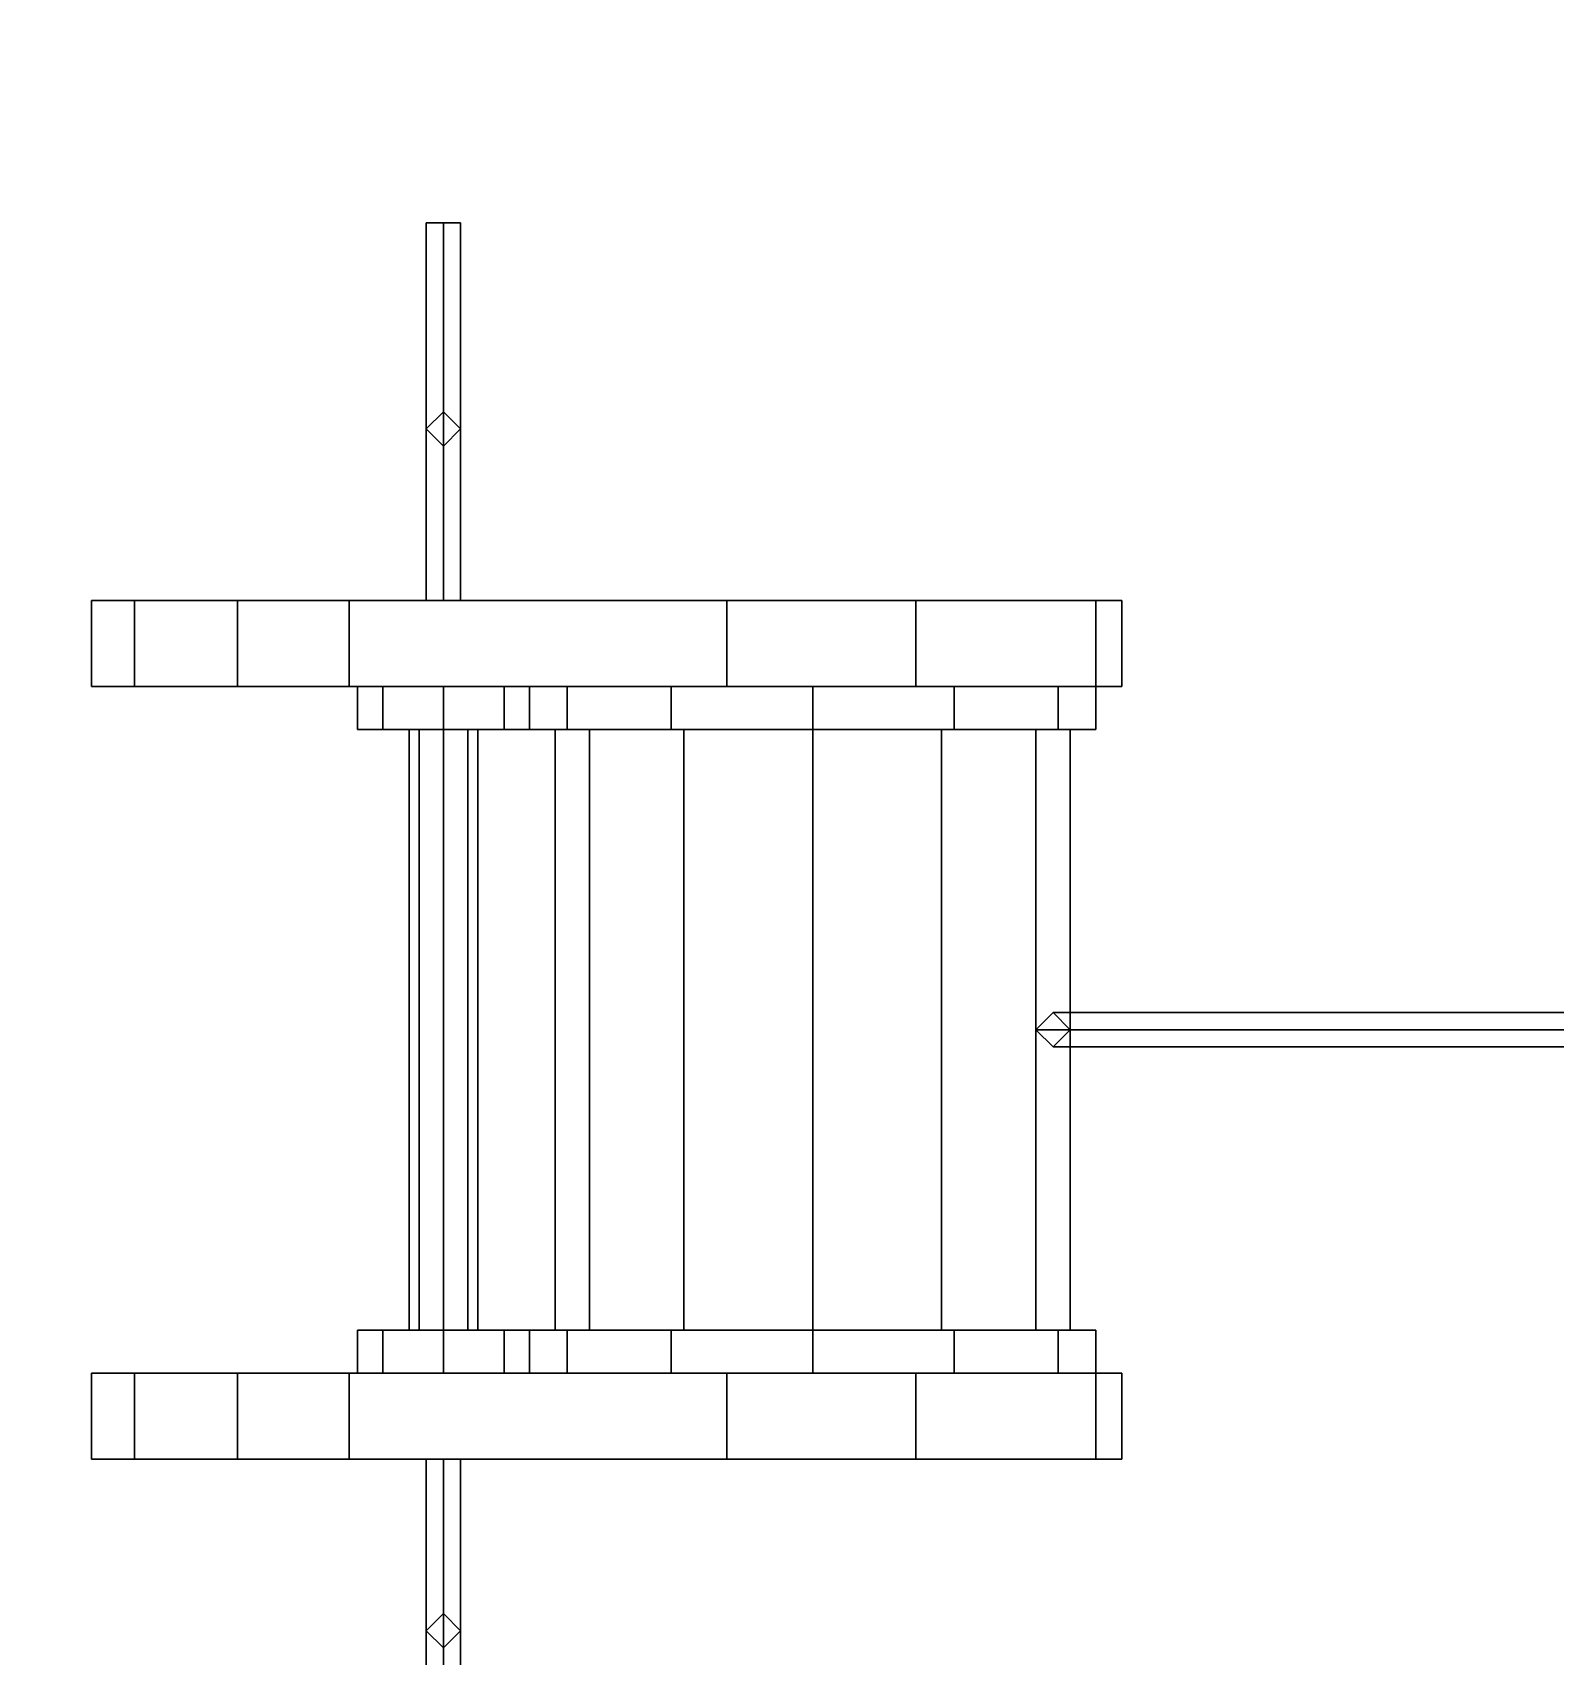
# Model space of a CAD drawing. Header units: millimetres. Extents: x -8.3 to 8.3, y -10.3 to 20.5.
# Drawn here: x -5.929 to -4.155, y 5.06 to 6.952 of the extents above; entities that cross this region are included whole.
import ezdxf

# ---------------------------------------------------------------- set-up
doc = ezdxf.new("R2010")
doc.units = ezdxf.units.MM
doc.layers.add('barge2', color=7, linetype='Continuous')
doc.layers.add('crane', color=1, linetype='Continuous')

msp = doc.modelspace()

# ---------------------------------------------------------------- linework, layer by layer
at = {"layer": 'barge2'}
for points in [[(-8, 10, 1), (-8, -10, 1), (-3, -10, 1), (-3, 10, 1)], [(-3.25, 9, -1), (-3.25, -9.5, -1), (-7.75, -9.5, -1), (-7.75, 9, -1)]]:
    msp.add_3dface(points, dxfattribs=at)
at = {"layer": 'crane'}
for points in [[(-5.45, 6.51, 1.62), (-5.47, 6.49, 1.64), (-5.47, 6.73, 1.64), (-5.45, 6.73, 1.62)], [(-5.47, 6.49, 1.64), (-5.45, 6.47, 1.66), (-5.45, 6.73, 1.66), (-5.47, 6.73, 1.64)], [(-5.45, 6.73, 1.62), (-5.47, 6.73, 1.64), (-5.45, 6.73, 1.66), (-5.43, 6.73, 1.64)], [(-5.43, 6.49, 1.64), (-5.45, 6.51, 1.62), (-5.45, 6.73, 1.62), (-5.43, 6.73, 1.64)], [(-5.45, 6.47, 1.66), (-5.43, 6.49, 1.64), (-5.43, 6.73, 1.64), (-5.45, 6.73, 1.66)], [(-5.45, 6.51, 1.38), (-5.47, 6.49, 1.4), (-5.47, 6.49, 1.64), (-5.45, 6.51, 1.62)], [(-5.45, 6.29, 1.38), (-5.47, 6.29, 1.4), (-5.47, 6.49, 1.4), (-5.45, 6.51, 1.38)], [(-5.43, 6.49, 1.4), (-5.45, 6.51, 1.38), (-5.45, 6.51, 1.62), (-5.43, 6.49, 1.64)], [(-5.43, 6.29, 1.4), (-5.45, 6.29, 1.38), (-5.45, 6.51, 1.38), (-5.43, 6.49, 1.4)], [(-5.47, 6.49, 1.4), (-5.45, 6.47, 1.42), (-5.45, 6.47, 1.66), (-5.47, 6.49, 1.64)], [(-5.47, 6.29, 1.4), (-5.45, 6.29, 1.42), (-5.45, 6.47, 1.42), (-5.47, 6.49, 1.4)], [(-5.45, 6.47, 1.42), (-5.43, 6.49, 1.4), (-5.43, 6.49, 1.64), (-5.45, 6.47, 1.66)], [(-5.45, 6.29, 1.42), (-5.43, 6.29, 1.4), (-5.43, 6.49, 1.4), (-5.45, 6.47, 1.42)], [(-5.86, 6.29, 1), (-4.66, 6.29, 1), (-4.66, 6.19, 1), (-5.86, 6.19, 1)], [(-4.69, 6.29, 1.03), (-4.66, 6.29, 1), (-5.86, 6.29, 1), (-5.81, 6.29, 1.03)], [(-5.81, 6.29, 1.03), (-5.86, 6.29, 1), (-5.86, 6.19, 1), (-5.81, 6.19, 1.03)], [(-5.81, 6.19, 1.03), (-5.69, 6.19, 1.03), (-5.69, 6.29, 1.03), (-5.81, 6.29, 1.03)], [(-4.69, 6.29, 1.55), (-4.69, 6.29, 1.03), (-5.69, 6.29, 1.03), (-5.56, 6.29, 1.55)], [(-5.56, 6.29, 1.55), (-5.69, 6.29, 1.03), (-5.69, 6.19, 1.03), (-5.56, 6.19, 1.55)], [(-4.9, 6.29, 1.73), (-4.69, 6.29, 1.55), (-5.56, 6.29, 1.55), (-5.12, 6.29, 1.73)], [(-5.12, 6.29, 1.73), (-5.56, 6.29, 1.55), (-5.56, 6.19, 1.55), (-5.12, 6.19, 1.73)], [(-5.12, 6.19, 1.73), (-4.9, 6.19, 1.73), (-4.9, 6.29, 1.73), (-5.12, 6.29, 1.73)], [(-4.9, 6.19, 1.73), (-4.69, 6.19, 1.55), (-4.69, 6.29, 1.55), (-4.9, 6.29, 1.73)], [(-4.69, 6.19, 1.55), (-4.69, 6.19, 1.03), (-4.69, 6.29, 1.03), (-4.69, 6.29, 1.55)], [(-4.69, 6.19, 1.03), (-4.66, 6.19, 1), (-4.66, 6.29, 1), (-4.69, 6.29, 1.03)], [(-5.86, 6.19, 1), (-4.66, 6.19, 1), (-4.69, 6.19, 1.03), (-5.81, 6.19, 1.03)], [(-5.69, 6.19, 1.03), (-4.69, 6.19, 1.03), (-4.69, 6.19, 1.55), (-5.56, 6.19, 1.55)], [(-5.56, 6.19, 1.55), (-4.69, 6.19, 1.55), (-4.9, 6.19, 1.73), (-5.12, 6.19, 1.73)], [(-5.55, 6.19, 1.4), (-5.5207, 6.19, 1.3293), (-5.5207, 6.14, 1.3293), (-5.55, 6.14, 1.4)], [(-5.5207, 6.19, 1.4707), (-5.55, 6.19, 1.4), (-5.55, 6.14, 1.4), (-5.5207, 6.14, 1.4707)], [(-5.5207, 6.19, 1.3293), (-5.45, 6.19, 1.3), (-5.45, 6.14, 1.3), (-5.5207, 6.14, 1.3293)], [(-5.45, 6.19, 1.5), (-5.5207, 6.19, 1.4707), (-5.5207, 6.14, 1.4707), (-5.45, 6.14, 1.5)], [(-5.45, 6.19, 1.3), (-5.3793, 6.19, 1.3293), (-5.3793, 6.14, 1.3293), (-5.45, 6.14, 1.3)], [(-5.3793, 6.19, 1.4707), (-5.45, 6.19, 1.5), (-5.45, 6.14, 1.5), (-5.3793, 6.14, 1.4707)], [(-5.3793, 6.19, 1.3293), (-5.35, 6.19, 1.4), (-5.35, 6.14, 1.4), (-5.3793, 6.14, 1.3293)], [(-5.35, 6.19, 1.4), (-5.3793, 6.19, 1.4707), (-5.3793, 6.14, 1.4707), (-5.35, 6.14, 1.4)], [(-5.3058, 6.19, 1.565), (-5.35, 6.19, 1.4), (-5.35, 6.14, 1.4), (-5.3058, 6.14, 1.565)], [(-5.35, 6.19, 1.4), (-5.3058, 6.19, 1.235), (-5.3058, 6.14, 1.235), (-5.35, 6.14, 1.4)], [(-5.3058, 6.19, 1.235), (-5.185, 6.19, 1.1142), (-5.185, 6.14, 1.1142), (-5.3058, 6.14, 1.235)], [(-5.185, 6.19, 1.6858), (-5.3058, 6.19, 1.565), (-5.3058, 6.14, 1.565), (-5.185, 6.14, 1.6858)], [(-5.02, 6.19, 1.73), (-5.185, 6.19, 1.6858), (-5.185, 6.14, 1.6858), (-5.02, 6.14, 1.73)], [(-5.185, 6.19, 1.1142), (-5.02, 6.19, 1.07), (-5.02, 6.14, 1.07), (-5.185, 6.14, 1.1142)], [(-5.02, 6.19, 1.07), (-4.855, 6.19, 1.1142), (-4.855, 6.14, 1.1142), (-5.02, 6.14, 1.07)], [(-4.855, 6.19, 1.6858), (-5.02, 6.19, 1.73), (-5.02, 6.14, 1.73), (-4.855, 6.14, 1.6858)], [(-4.855, 6.19, 1.1142), (-4.7342, 6.19, 1.235), (-4.7342, 6.14, 1.235), (-4.855, 6.14, 1.1142)], [(-4.7342, 6.19, 1.565), (-4.855, 6.19, 1.6858), (-4.855, 6.14, 1.6858), (-4.7342, 6.14, 1.565)], [(-4.69, 6.19, 1.4), (-4.7342, 6.19, 1.565), (-4.7342, 6.14, 1.565), (-4.69, 6.14, 1.4)], [(-4.7342, 6.19, 1.235), (-4.69, 6.19, 1.4), (-4.69, 6.14, 1.4), (-4.7342, 6.14, 1.235)], [(-5.55, 6.14, 1.4), (-5.5207, 6.14, 1.3293), (-5.4783, 6.14, 1.3717), (-5.49, 6.14, 1.4)], [(-5.5207, 6.14, 1.4707), (-5.55, 6.14, 1.4), (-5.49, 6.14, 1.4), (-5.4783, 6.14, 1.4283)], [(-5.5207, 6.14, 1.3293), (-5.45, 6.14, 1.3), (-5.45, 6.14, 1.36), (-5.4783, 6.14, 1.3717)], [(-5.45, 6.14, 1.5), (-5.5207, 6.14, 1.4707), (-5.4783, 6.14, 1.4283), (-5.45, 6.14, 1.44)], [(-5.4783, 6.14, 1.4283), (-5.49, 6.14, 1.4), (-5.49, 5.44, 1.4), (-5.4783, 5.44, 1.4283)], [(-5.49, 6.14, 1.4), (-5.4783, 6.14, 1.3717), (-5.4783, 5.44, 1.3717), (-5.49, 5.44, 1.4)], [(-5.45, 6.14, 1.44), (-5.4783, 6.14, 1.4283), (-5.4783, 5.44, 1.4283), (-5.45, 5.44, 1.44)], [(-5.4783, 6.14, 1.3717), (-5.45, 6.14, 1.36), (-5.45, 5.44, 1.36), (-5.4783, 5.44, 1.3717)], [(-5.4217, 6.14, 1.4283), (-5.45, 6.14, 1.44), (-5.45, 5.44, 1.44), (-5.4217, 5.44, 1.4283)], [(-5.45, 6.14, 1.36), (-5.4217, 6.14, 1.3717), (-5.4217, 5.44, 1.3717), (-5.45, 5.44, 1.36)], [(-5.45, 6.14, 1.3), (-5.3793, 6.14, 1.3293), (-5.4217, 6.14, 1.3717), (-5.45, 6.14, 1.36)], [(-5.3793, 6.14, 1.4707), (-5.45, 6.14, 1.5), (-5.45, 6.14, 1.44), (-5.4217, 6.14, 1.4283)], [(-5.41, 6.14, 1.4), (-5.4217, 6.14, 1.4283), (-5.4217, 5.44, 1.4283), (-5.41, 5.44, 1.4)], [(-5.4217, 6.14, 1.3717), (-5.41, 6.14, 1.4), (-5.41, 5.44, 1.4), (-5.4217, 5.44, 1.3717)], [(-5.3793, 6.14, 1.3293), (-5.35, 6.14, 1.4), (-5.41, 6.14, 1.4), (-5.4217, 6.14, 1.3717)], [(-5.35, 6.14, 1.4), (-5.3793, 6.14, 1.4707), (-5.4217, 6.14, 1.4283), (-5.41, 6.14, 1.4)], [(-5.3058, 6.14, 1.565), (-5.35, 6.14, 1.4), (-5.32, 6.14, 1.4), (-5.2798, 6.14, 1.55)], [(-5.35, 6.14, 1.4), (-5.3058, 6.14, 1.235), (-5.2798, 6.14, 1.25), (-5.32, 6.14, 1.4)], [(-5.2798, 6.14, 1.55), (-5.32, 6.14, 1.4), (-5.32, 5.44, 1.4), (-5.2798, 5.44, 1.55)], [(-5.32, 6.14, 1.4), (-5.2798, 6.14, 1.25), (-5.2798, 5.44, 1.25), (-5.32, 5.44, 1.4)], [(-5.3058, 6.14, 1.235), (-5.185, 6.14, 1.1142), (-5.17, 6.14, 1.1402), (-5.2798, 6.14, 1.25)], [(-5.185, 6.14, 1.6858), (-5.3058, 6.14, 1.565), (-5.2798, 6.14, 1.55), (-5.17, 6.14, 1.6598)], [(-5.2798, 6.14, 1.25), (-5.17, 6.14, 1.1402), (-5.17, 5.44, 1.1402), (-5.2798, 5.44, 1.25)], [(-5.17, 6.14, 1.6598), (-5.2798, 6.14, 1.55), (-5.2798, 5.44, 1.55), (-5.17, 5.44, 1.6598)], [(-5.02, 6.14, 1.73), (-5.185, 6.14, 1.6858), (-5.17, 6.14, 1.6598), (-5.02, 6.14, 1.7)], [(-5.185, 6.14, 1.1142), (-5.02, 6.14, 1.07), (-5.02, 6.14, 1.1), (-5.17, 6.14, 1.1402)], [(-5.02, 6.14, 1.7), (-5.17, 6.14, 1.6598), (-5.17, 5.44, 1.6598), (-5.02, 5.44, 1.7)], [(-5.17, 6.14, 1.1402), (-5.02, 6.14, 1.1), (-5.02, 5.44, 1.1), (-5.17, 5.44, 1.1402)], [(-5.02, 6.14, 1.1), (-4.87, 6.14, 1.1402), (-4.87, 5.44, 1.1402), (-5.02, 5.44, 1.1)], [(-5.02, 6.14, 1.07), (-4.855, 6.14, 1.1142), (-4.87, 6.14, 1.1402), (-5.02, 6.14, 1.1)], [(-4.87, 6.14, 1.6598), (-5.02, 6.14, 1.7), (-5.02, 5.44, 1.7), (-4.87, 5.44, 1.6598)], [(-4.855, 6.14, 1.6858), (-5.02, 6.14, 1.73), (-5.02, 6.14, 1.7), (-4.87, 6.14, 1.6598)], [(-4.87, 6.14, 1.1402), (-4.7602, 6.14, 1.25), (-4.7602, 5.44, 1.25), (-4.87, 5.44, 1.1402)], [(-4.855, 6.14, 1.1142), (-4.7342, 6.14, 1.235), (-4.7602, 6.14, 1.25), (-4.87, 6.14, 1.1402)], [(-4.7602, 6.14, 1.55), (-4.87, 6.14, 1.6598), (-4.87, 5.44, 1.6598), (-4.7602, 5.44, 1.55)], [(-4.7342, 6.14, 1.565), (-4.855, 6.14, 1.6858), (-4.87, 6.14, 1.6598), (-4.7602, 6.14, 1.55)], [(-4.72, 6.14, 1.4), (-4.7602, 6.14, 1.55), (-4.7602, 5.44, 1.55), (-4.72, 5.44, 1.4)], [(-4.69, 6.14, 1.4), (-4.7342, 6.14, 1.565), (-4.7602, 6.14, 1.55), (-4.72, 6.14, 1.4)], [(-4.7342, 6.14, 1.235), (-4.69, 6.14, 1.4), (-4.72, 6.14, 1.4), (-4.7602, 6.14, 1.25)], [(-4.7602, 6.14, 1.25), (-4.72, 6.14, 1.4), (-4.72, 5.44, 1.4), (-4.7602, 5.44, 1.25)], [(-4.74, 5.81, 1.4), (-4.76, 5.79, 1.4), (-3.48, 5.79, 3.51), (-3.46, 5.81, 3.51)], [(-4.72, 5.79, 1.4), (-4.74, 5.81, 1.4), (-3.46, 5.81, 3.51), (-3.44, 5.79, 3.51)], [(-4.76, 5.79, 1.4), (-4.74, 5.77, 1.4), (-3.46, 5.77, 3.51), (-3.48, 5.79, 3.51)], [(-4.74, 5.77, 1.4), (-4.72, 5.79, 1.4), (-3.44, 5.79, 3.51), (-3.46, 5.77, 3.51)], [(-5.5207, 5.39, 1.3293), (-5.55, 5.39, 1.4), (-5.55, 5.44, 1.4), (-5.5207, 5.44, 1.3293)], [(-5.5207, 5.44, 1.3293), (-5.55, 5.44, 1.4), (-5.49, 5.44, 1.4), (-5.4783, 5.44, 1.3717)], [(-5.55, 5.39, 1.4), (-5.5207, 5.39, 1.4707), (-5.5207, 5.44, 1.4707), (-5.55, 5.44, 1.4)], [(-5.55, 5.44, 1.4), (-5.5207, 5.44, 1.4707), (-5.4783, 5.44, 1.4283), (-5.49, 5.44, 1.4)], [(-5.45, 5.39, 1.3), (-5.5207, 5.39, 1.3293), (-5.5207, 5.44, 1.3293), (-5.45, 5.44, 1.3)], [(-5.45, 5.44, 1.3), (-5.5207, 5.44, 1.3293), (-5.4783, 5.44, 1.3717), (-5.45, 5.44, 1.36)], [(-5.5207, 5.39, 1.4707), (-5.45, 5.39, 1.5), (-5.45, 5.44, 1.5), (-5.5207, 5.44, 1.4707)], [(-5.5207, 5.44, 1.4707), (-5.45, 5.44, 1.5), (-5.45, 5.44, 1.44), (-5.4783, 5.44, 1.4283)], [(-5.3793, 5.39, 1.3293), (-5.45, 5.39, 1.3), (-5.45, 5.44, 1.3), (-5.3793, 5.44, 1.3293)], [(-5.3793, 5.44, 1.3293), (-5.45, 5.44, 1.3), (-5.45, 5.44, 1.36), (-5.4217, 5.44, 1.3717)], [(-5.45, 5.39, 1.5), (-5.3793, 5.39, 1.4707), (-5.3793, 5.44, 1.4707), (-5.45, 5.44, 1.5)], [(-5.45, 5.44, 1.5), (-5.3793, 5.44, 1.4707), (-5.4217, 5.44, 1.4283), (-5.45, 5.44, 1.44)], [(-5.35, 5.44, 1.4), (-5.3793, 5.44, 1.3293), (-5.4217, 5.44, 1.3717), (-5.41, 5.44, 1.4)], [(-5.3793, 5.44, 1.4707), (-5.35, 5.44, 1.4), (-5.41, 5.44, 1.4), (-5.4217, 5.44, 1.4283)], [(-5.35, 5.39, 1.4), (-5.3793, 5.39, 1.3293), (-5.3793, 5.44, 1.3293), (-5.35, 5.44, 1.4)], [(-5.3793, 5.39, 1.4707), (-5.35, 5.39, 1.4), (-5.35, 5.44, 1.4), (-5.3793, 5.44, 1.4707)], [(-5.35, 5.39, 1.4), (-5.3058, 5.39, 1.565), (-5.3058, 5.44, 1.565), (-5.35, 5.44, 1.4)], [(-5.35, 5.44, 1.4), (-5.3058, 5.44, 1.565), (-5.2798, 5.44, 1.55), (-5.32, 5.44, 1.4)], [(-5.3058, 5.39, 1.235), (-5.35, 5.39, 1.4), (-5.35, 5.44, 1.4), (-5.3058, 5.44, 1.235)], [(-5.3058, 5.44, 1.235), (-5.35, 5.44, 1.4), (-5.32, 5.44, 1.4), (-5.2798, 5.44, 1.25)], [(-5.185, 5.39, 1.1142), (-5.3058, 5.39, 1.235), (-5.3058, 5.44, 1.235), (-5.185, 5.44, 1.1142)], [(-5.185, 5.44, 1.1142), (-5.3058, 5.44, 1.235), (-5.2798, 5.44, 1.25), (-5.17, 5.44, 1.1402)], [(-5.3058, 5.39, 1.565), (-5.185, 5.39, 1.6858), (-5.185, 5.44, 1.6858), (-5.3058, 5.44, 1.565)], [(-5.3058, 5.44, 1.565), (-5.185, 5.44, 1.6858), (-5.17, 5.44, 1.6598), (-5.2798, 5.44, 1.55)], [(-5.185, 5.39, 1.6858), (-5.02, 5.39, 1.73), (-5.02, 5.44, 1.73), (-5.185, 5.44, 1.6858)], [(-5.185, 5.44, 1.6858), (-5.02, 5.44, 1.73), (-5.02, 5.44, 1.7), (-5.17, 5.44, 1.6598)], [(-5.02, 5.39, 1.07), (-5.185, 5.39, 1.1142), (-5.185, 5.44, 1.1142), (-5.02, 5.44, 1.07)], [(-5.02, 5.44, 1.07), (-5.185, 5.44, 1.1142), (-5.17, 5.44, 1.1402), (-5.02, 5.44, 1.1)], [(-4.855, 5.44, 1.1142), (-5.02, 5.44, 1.07), (-5.02, 5.44, 1.1), (-4.87, 5.44, 1.1402)], [(-4.855, 5.39, 1.1142), (-5.02, 5.39, 1.07), (-5.02, 5.44, 1.07), (-4.855, 5.44, 1.1142)], [(-5.02, 5.44, 1.73), (-4.855, 5.44, 1.6858), (-4.87, 5.44, 1.6598), (-5.02, 5.44, 1.7)], [(-5.02, 5.39, 1.73), (-4.855, 5.39, 1.6858), (-4.855, 5.44, 1.6858), (-5.02, 5.44, 1.73)], [(-4.7342, 5.44, 1.235), (-4.855, 5.44, 1.1142), (-4.87, 5.44, 1.1402), (-4.7602, 5.44, 1.25)], [(-4.855, 5.44, 1.6858), (-4.7342, 5.44, 1.565), (-4.7602, 5.44, 1.55), (-4.87, 5.44, 1.6598)], [(-4.7342, 5.39, 1.235), (-4.855, 5.39, 1.1142), (-4.855, 5.44, 1.1142), (-4.7342, 5.44, 1.235)], [(-4.855, 5.39, 1.6858), (-4.7342, 5.39, 1.565), (-4.7342, 5.44, 1.565), (-4.855, 5.44, 1.6858)], [(-4.7342, 5.44, 1.565), (-4.69, 5.44, 1.4), (-4.72, 5.44, 1.4), (-4.7602, 5.44, 1.55)], [(-4.69, 5.44, 1.4), (-4.7342, 5.44, 1.235), (-4.7602, 5.44, 1.25), (-4.72, 5.44, 1.4)], [(-4.7342, 5.39, 1.565), (-4.69, 5.39, 1.4), (-4.69, 5.44, 1.4), (-4.7342, 5.44, 1.565)], [(-4.69, 5.39, 1.4), (-4.7342, 5.39, 1.235), (-4.7342, 5.44, 1.235), (-4.69, 5.44, 1.4)], [(-5.86, 5.39, 1), (-4.66, 5.39, 1), (-4.66, 5.29, 1), (-5.86, 5.29, 1)], [(-4.69, 5.39, 1.03), (-4.66, 5.39, 1), (-5.86, 5.39, 1), (-5.81, 5.39, 1.03)], [(-5.81, 5.39, 1.03), (-5.86, 5.39, 1), (-5.86, 5.29, 1), (-5.81, 5.29, 1.03)], [(-5.81, 5.29, 1.03), (-5.69, 5.29, 1.03), (-5.69, 5.39, 1.03), (-5.81, 5.39, 1.03)], [(-4.69, 5.39, 1.55), (-4.69, 5.39, 1.03), (-5.69, 5.39, 1.03), (-5.56, 5.39, 1.55)], [(-5.56, 5.39, 1.55), (-5.69, 5.39, 1.03), (-5.69, 5.29, 1.03), (-5.56, 5.29, 1.55)], [(-4.9, 5.39, 1.73), (-4.69, 5.39, 1.55), (-5.56, 5.39, 1.55), (-5.12, 5.39, 1.73)], [(-5.12, 5.39, 1.73), (-5.56, 5.39, 1.55), (-5.56, 5.29, 1.55), (-5.12, 5.29, 1.73)], [(-5.12, 5.29, 1.73), (-4.9, 5.29, 1.73), (-4.9, 5.39, 1.73), (-5.12, 5.39, 1.73)], [(-4.9, 5.29, 1.73), (-4.69, 5.29, 1.55), (-4.69, 5.39, 1.55), (-4.9, 5.39, 1.73)], [(-4.69, 5.29, 1.55), (-4.69, 5.29, 1.03), (-4.69, 5.39, 1.03), (-4.69, 5.39, 1.55)], [(-4.69, 5.29, 1.03), (-4.66, 5.29, 1), (-4.66, 5.39, 1), (-4.69, 5.39, 1.03)], [(-5.86, 5.29, 1), (-4.66, 5.29, 1), (-4.69, 5.29, 1.03), (-5.81, 5.29, 1.03)], [(-5.69, 5.29, 1.03), (-4.69, 5.29, 1.03), (-4.69, 5.29, 1.55), (-5.56, 5.29, 1.55)], [(-5.56, 5.29, 1.55), (-4.69, 5.29, 1.55), (-4.9, 5.29, 1.73), (-5.12, 5.29, 1.73)], [(-5.47, 5.29, 1.4), (-5.45, 5.29, 1.38), (-5.45, 5.11, 1.38), (-5.47, 5.09, 1.4)], [(-5.45, 5.29, 1.42), (-5.47, 5.29, 1.4), (-5.47, 5.09, 1.4), (-5.45, 5.07, 1.42)], [(-5.45, 5.29, 1.38), (-5.43, 5.29, 1.4), (-5.43, 5.09, 1.4), (-5.45, 5.11, 1.38)], [(-5.43, 5.29, 1.4), (-5.45, 5.29, 1.42), (-5.45, 5.07, 1.42), (-5.43, 5.09, 1.4)], [(-5.47, 5.09, 1.4), (-5.45, 5.11, 1.38), (-5.45, 5.11, 1.14), (-5.47, 5.09, 1.16)], [(-5.47, 5.09, 1.16), (-5.45, 5.11, 1.14), (-5.45, 4.85, 1.14), (-5.47, 4.85, 1.16)], [(-5.45, 5.11, 1.38), (-5.43, 5.09, 1.4), (-5.43, 5.09, 1.16), (-5.45, 5.11, 1.14)], [(-5.45, 5.11, 1.14), (-5.43, 5.09, 1.16), (-5.43, 4.85, 1.16), (-5.45, 4.85, 1.14)], [(-5.45, 5.07, 1.42), (-5.47, 5.09, 1.4), (-5.47, 5.09, 1.16), (-5.45, 5.07, 1.18)], [(-5.45, 5.07, 1.18), (-5.47, 5.09, 1.16), (-5.47, 4.85, 1.16), (-5.45, 4.85, 1.18)], [(-5.43, 5.09, 1.4), (-5.45, 5.07, 1.42), (-5.45, 5.07, 1.18), (-5.43, 5.09, 1.16)], [(-5.43, 5.09, 1.16), (-5.45, 5.07, 1.18), (-5.45, 4.85, 1.18), (-5.43, 4.85, 1.16)]]:
    msp.add_3dface(points, dxfattribs=at)

doc.saveas('drawing.dxf')
